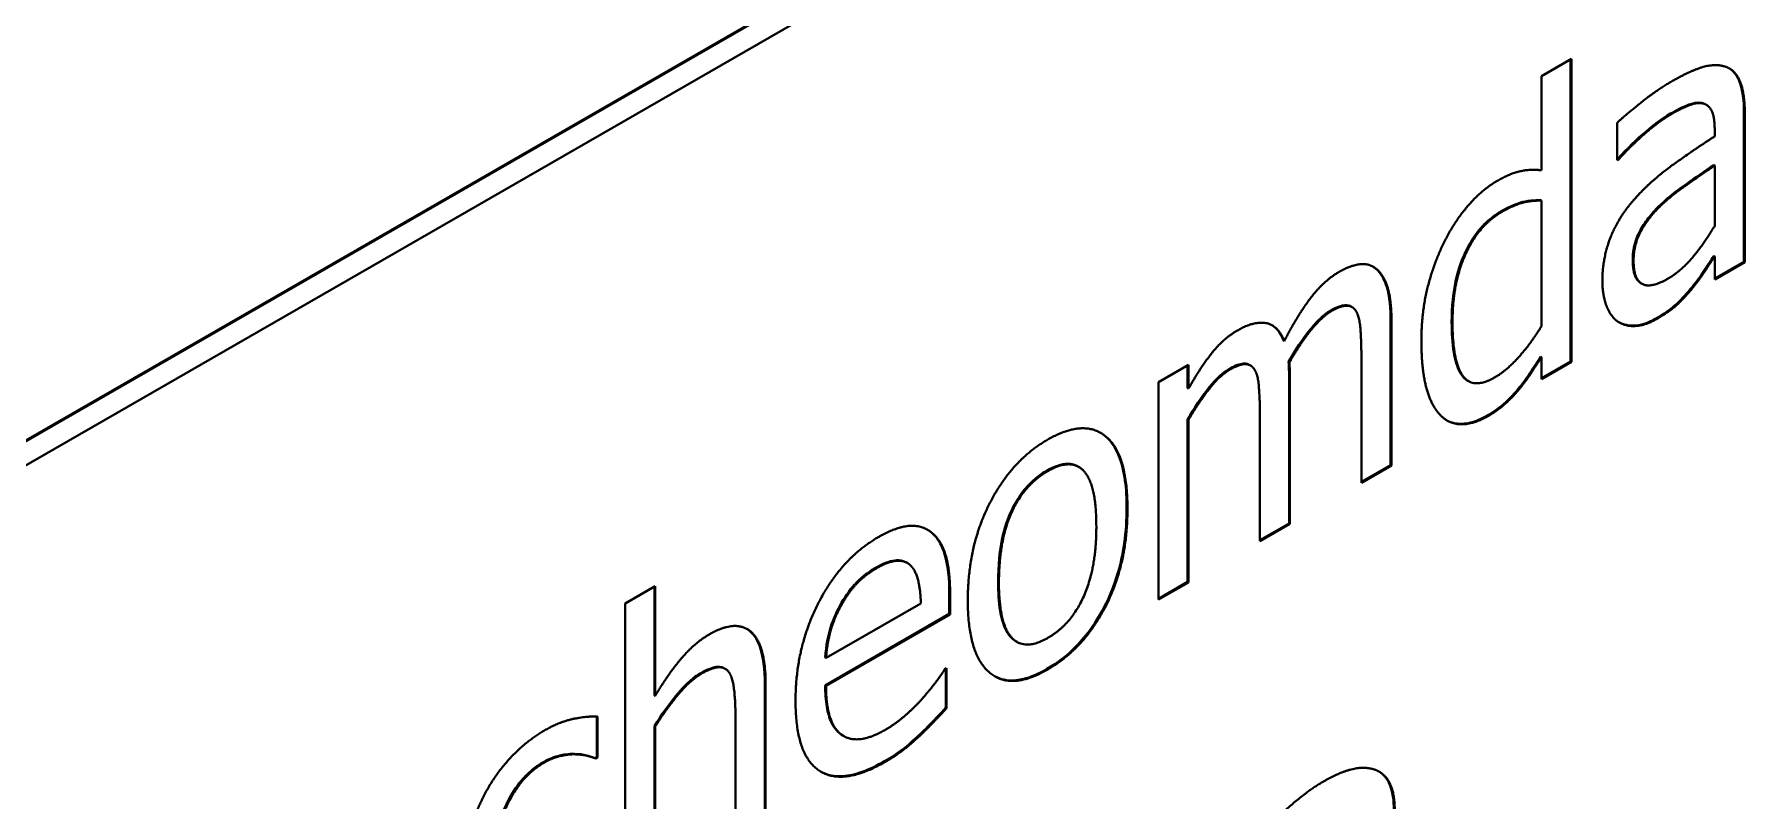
# Model space of a CAD drawing. Header units: millimetres. Extents: x 0 to 5945, y 0 to 4205.
# Drawn here: x 5620.78 to 5628.01, y 3415.78 to 3419.03 of the extents above; entities that cross this region are included whole.
import ezdxf

# ---------------------------------------------------------------- set-up
doc = ezdxf.new("R2010")
doc.units = ezdxf.units.MM
doc.header["$LTSCALE"] = 5
doc.layers.add('가시적인 것(ISO)', color=3, linetype='Continuous', lineweight=40)
doc.layers.add('가시적인 좁은 것(ISO)', color=3, linetype='Continuous', lineweight=35)

msp = doc.modelspace()

# ---------------------------------------------------------------- linework, layer by layer
at = {"layer": '가시적인 것(ISO)'}
for p, q in [((5611.495, 3411.9801), (5627.2246, 3421.0382)), ((5627.2282, 3421.0362), (5611.495, 3411.9761)), ((5627.3165, 3420.9849), (5611.4066, 3411.823)), ((5627.152, 3418.8472), (5627.2792, 3418.9204)), ((5627.2757, 3418.9184), (5627.2757, 3417.6415)), ((5627.2792, 3418.9204), (5627.2792, 3417.6394)), ((5627.152, 3418.4497), (5627.152, 3418.8472)), ((5627.8454, 3418.7286), (5627.8489, 3418.7265)), ((5627.4717, 3418.4927), (5627.4717, 3418.6507)), ((5628.008, 3418.6923), (5628.008, 3418.0632)), ((5628.0115, 3418.6902), (5628.0115, 3418.0612)), ((5627.8843, 3418.5931), (5627.8843, 3418.6229)), ((5627.4759, 3418.4992), (5627.4717, 3418.4967)), ((5627.4795, 3418.4971), (5627.4717, 3418.4927)), ((5627.4759, 3418.4992), (5627.4795, 3418.4971)), ((5627.8808, 3418.4719), (5627.8843, 3418.4699)), ((5627.8843, 3418.2145), (5627.8843, 3418.4699)), ((5627.1485, 3418.3235), (5627.152, 3418.3215)), ((5627.152, 3417.7898), (5627.152, 3418.3215)), ((5627.8808, 3418.0873), (5627.8843, 3418.0853)), ((5627.8843, 3417.9879), (5627.8843, 3418.0853)), ((5628.008, 3418.0632), (5627.8843, 3417.992)), ((5628.0115, 3418.0612), (5627.8843, 3417.9879)), ((5628.008, 3418.0632), (5628.0115, 3418.0612)), ((5627.5727, 3417.9719), (5627.5763, 3417.9699)), ((5627.7888, 3417.9559), (5627.7923, 3417.9538)), ((5626.3478, 3417.8735), (5626.3514, 3417.8714)), ((5626.515, 3417.8096), (5626.515, 3417.2034)), ((5626.5185, 3417.8076), (5626.5185, 3417.2014)), ((5626.062, 3417.7297), (5626.0655, 3417.7276)), ((5626.0835, 3417.6397), (5626.087, 3417.6376)), ((5626.3913, 3417.1281), (5626.3913, 3417.6608)), ((5627.1485, 3417.6616), (5627.152, 3417.6596)), ((5627.152, 3417.5662), (5627.152, 3417.6596)), ((5627.2757, 3417.6415), (5627.152, 3417.5703)), ((5627.2792, 3417.6394), (5627.152, 3417.5662)), ((5627.2757, 3417.6415), (5627.2792, 3417.6394)), ((5625.5335, 3417.5544), (5625.6607, 3417.6277)), ((5625.6572, 3417.6256), (5625.6572, 3417.5283)), ((5625.6607, 3417.6277), (5625.6607, 3417.5263)), ((5625.9189, 3417.6265), (5625.9225, 3417.6244)), ((5626.0861, 3417.5626), (5626.0861, 3416.9564)), ((5626.0896, 3417.5606), (5626.0896, 3416.9544)), ((5625.5335, 3416.6342), (5625.5335, 3417.5544)), ((5625.6572, 3417.5283), (5625.6607, 3417.5263)), ((5626.8403, 3417.5599), (5626.8438, 3417.5579)), ((5625.6572, 3417.3971), (5625.6607, 3417.3951)), ((5625.6572, 3417.3971), (5625.6572, 3416.7095)), ((5625.6607, 3417.3951), (5625.6607, 3416.7074)), ((5625.9624, 3416.8812), (5625.9624, 3417.4138)), ((5626.515, 3417.2034), (5626.3913, 3417.1322)), ((5626.5185, 3417.2014), (5626.3913, 3417.1281)), ((5626.515, 3417.2034), (5626.5185, 3417.2014)), ((5625.1934, 3417.1973), (5625.197, 3417.1953)), ((5626.0861, 3416.9564), (5625.9624, 3416.8852)), ((5626.0896, 3416.9544), (5625.9624, 3416.8812)), ((5626.0861, 3416.9564), (5626.0896, 3416.9544)), ((5624.469, 3416.7913), (5624.4726, 3416.7893)), ((5625.6572, 3416.7095), (5625.5335, 3416.6382)), ((5625.6607, 3416.7074), (5625.5335, 3416.6342)), ((5625.6572, 3416.7095), (5625.6607, 3416.7074)), ((5623.2798, 3416.6173), (5623.407, 3416.6906)), ((5623.4035, 3416.6885), (5623.4035, 3416.2295)), ((5623.407, 3416.6906), (5623.407, 3416.2275)), ((5624.6498, 3416.658), (5624.6498, 3416.5736)), ((5624.6533, 3416.656), (5624.6533, 3416.5715)), ((5623.2798, 3415.3363), (5623.2798, 3416.6173)), ((5624.6498, 3416.5736), (5624.1255, 3416.2716)), ((5624.129, 3416.3879), (5624.5296, 3416.6185)), ((5624.6533, 3416.5715), (5624.129, 3416.2696)), ((5624.6498, 3416.5736), (5624.6533, 3416.5715)), ((5624.9325, 3416.4574), (5624.936, 3416.4554)), ((5623.6992, 3416.344), (5623.7027, 3416.342)), ((5624.1255, 3416.3899), (5624.129, 3416.3879)), ((5624.631, 3416.34), (5624.6387, 3416.3445)), ((5624.6352, 3416.3424), (5624.6352, 3416.1776)), ((5624.6387, 3416.3445), (5624.6387, 3416.1755)), ((5623.8702, 3416.2777), (5623.8702, 3415.6804)), ((5623.8737, 3416.2756), (5623.8737, 3415.6784)), ((5624.1255, 3416.2716), (5624.129, 3416.2696)), ((5623.4035, 3416.2295), (5623.407, 3416.2275)), ((5623.1602, 3416.1402), (5623.1602, 3415.9682)), ((5623.1638, 3416.1401), (5623.1638, 3415.9662)), ((5623.7465, 3415.6051), (5623.7465, 3416.1298)), ((5624.6352, 3416.1776), (5624.6387, 3416.1755)), ((5623.4035, 3416.0993), (5623.4035, 3415.4116)), ((5623.4035, 3416.0993), (5623.407, 3416.0973)), ((5623.407, 3416.0973), (5623.407, 3415.4096)), ((5624.1999, 3416.0595), (5624.2034, 3416.0575)), ((5623.1602, 3415.9682), (5623.1525, 3415.9637)), ((5623.1525, 3415.9637), (5623.156, 3415.9617)), ((5623.1638, 3415.9662), (5623.156, 3415.9617)), ((5623.1602, 3415.9682), (5623.1638, 3415.9662))]:
    msp.add_line(p, q, dxfattribs=at)
for points, degree in [([(5627.7021, 3418.8251), (5627.7803, 3418.8701), (5627.8869, 3418.9017), (5627.9299, 3418.8877)], 2), ([(5627.9299, 3418.8877), (5627.9711, 3418.8737), (5628.0115, 3418.7767), (5628.0115, 3418.6902)], 2), ([(5627.4717, 3418.6507), (5627.507, 3418.6829), (5627.6385, 3418.7884), (5627.7021, 3418.8251)], 2), ([(5627.8327, 3418.7324), (5627.8087, 3418.7374), (5627.7382, 3418.7087), (5627.7012, 3418.6874)], 2), ([(5627.8454, 3418.7286), (5627.8405, 3418.7314), (5627.8351, 3418.7333), (5627.8292, 3418.7344)], 3), ([(5627.8843, 3418.6229), (5627.8843, 3418.6766), (5627.8577, 3418.7278), (5627.8327, 3418.7324)], 2), ([(5627.7012, 3418.6874), (5627.6574, 3418.6622), (5627.5388, 3418.5621), (5627.4795, 3418.4971)], 2), ([(5627.5474, 3418.3295), (5627.611, 3418.4019), (5627.7846, 3418.5287), (5627.8843, 3418.5931)], 2), ([(5626.9646, 3418.4044), (5627.0213, 3418.437), (5627.1056, 3418.4547), (5627.152, 3418.4497)], 2), ([(5627.8843, 3418.4699), (5627.8388, 3418.4387), (5627.7004, 3418.3421), (5627.6583, 3418.3019)], 2), ([(5626.742, 3418.148), (5626.7832, 3418.2314), (5626.9001, 3418.3672), (5626.9646, 3418.4044)], 2), ([(5627.152, 3418.3215), (5627.1047, 3418.3221), (5627.0291, 3418.2994), (5626.9852, 3418.2741)], 2), ([(5627.4098, 3417.981), (5627.4098, 3418.0764), (5627.476, 3418.2497), (5627.5474, 3418.3295)], 2), ([(5627.6583, 3418.3019), (5627.6075, 3418.2539), (5627.5414, 3418.1372), (5627.5414, 3418.0677)], 2), ([(5626.9852, 3418.2741), (5626.8873, 3418.2177), (5626.7764, 3417.975), (5626.7764, 3417.806)], 2), ([(5627.6849, 3417.9903), (5627.7442, 3418.0245), (5627.8422, 3418.1435), (5627.8843, 3418.2145)], 2), ([(5626.6449, 3417.7273), (5626.6449, 3417.8486), (5626.6964, 3418.0552), (5626.742, 3418.148)], 2), ([(5627.5414, 3418.0677), (5627.5414, 3417.9882), (5627.6144, 3417.9497), (5627.6849, 3417.9903)], 2), ([(5627.8843, 3418.0853), (5627.8688, 3418.0625), (5627.8164, 3417.9826), (5627.7923, 3417.9538)], 2), ([(5626.0655, 3417.7276), (5626.1231, 3417.8393), (5626.2323, 3417.9826), (5626.2968, 3418.0198)], 2), ([(5626.2968, 3418.0198), (5626.3457, 3418.048), (5626.4248, 3418.0568), (5626.4549, 3418.0323)], 2), ([(5626.4403, 3418.0422), (5626.4441, 3418.0399), (5626.4478, 3418.0373), (5626.4514, 3418.0344)], 3), ([(5626.4549, 3418.0323), (5626.485, 3418.0079), (5626.5185, 3417.902), (5626.5185, 3417.8076)], 2), ([(5627.4769, 3417.8089), (5627.4459, 3417.8289), (5627.4098, 3417.9194), (5627.4098, 3417.981)], 2), ([(5627.7923, 3417.9538), (5627.7588, 3417.9127), (5627.6961, 3417.8537), (5627.6393, 3417.821)], 2), ([(5626.2641, 3417.8539), (5626.2246, 3417.8311), (5626.1352, 3417.721), (5626.087, 3417.6376)], 2), ([(5626.3707, 3417.8507), (5626.3569, 3417.8755), (5626.3071, 3417.8786), (5626.2641, 3417.8539)], 2), ([(5626.3913, 3417.6608), (5626.3913, 3417.7244), (5626.3836, 3417.8283), (5626.3707, 3417.8507)], 2), ([(5625.8678, 3417.7728), (5625.9349, 3417.8114), (5626.038, 3417.7963), (5626.0655, 3417.7276)], 2), ([(5626.7764, 3417.806), (5626.7764, 3417.6431), (5626.8615, 3417.5201), (5626.956, 3417.5746)], 2), ([(5626.956, 3417.5746), (5627.0059, 3417.6033), (5627.1073, 3417.7173), (5627.152, 3417.7898)], 2), ([(5627.6393, 3417.821), (5627.5921, 3417.7938), (5627.5087, 3417.7885), (5627.4769, 3417.8089)], 2), ([(5625.6607, 3417.5263), (5625.7106, 3417.6156), (5625.8085, 3417.7386), (5625.8678, 3417.7728)], 2), ([(5626.7231, 3417.4166), (5626.6853, 3417.4554), (5626.6449, 3417.611), (5626.6449, 3417.7273)], 2), ([(5626.087, 3417.6376), (5626.0879, 3417.6242), (5626.0896, 3417.5864), (5626.0896, 3417.5606)], 2), ([(5627.152, 3417.6596), (5627.1219, 3417.6125), (5627.0789, 3417.548), (5627.0497, 3417.5142)], 2), ([(5625.8352, 3417.6069), (5625.7939, 3417.5831), (5625.7037, 3417.4686), (5625.6607, 3417.3951)], 2), ([(5625.9418, 3417.6037), (5625.928, 3417.6285), (5625.8782, 3417.6316), (5625.8352, 3417.6069)], 2), ([(5625.9624, 3417.4138), (5625.9624, 3417.4774), (5625.9547, 3417.5813), (5625.9418, 3417.6037)], 2), ([(5627.0497, 3417.5142), (5627.0231, 3417.483), (5626.9646, 3417.4324), (5626.9259, 3417.4102)], 2), ([(5626.9259, 3417.4102), (5626.864, 3417.3745), (5626.7592, 3417.3768), (5626.7231, 3417.4166)], 2), ([(5625.0659, 3417.311), (5625.2189, 3417.3991), (5625.4028, 3417.2506), (5625.4028, 3417.019)], 2), ([(5624.7281, 3416.6305), (5624.7281, 3416.861), (5624.9138, 3417.2234), (5625.0659, 3417.311)], 2), ([(5625.2713, 3416.9433), (5625.2713, 3417.1222), (5625.1648, 3417.2347), (5625.0659, 3417.1778)], 2), ([(5625.0659, 3417.1778), (5624.9671, 3417.1209), (5624.8596, 3416.8851), (5624.8596, 3416.7062)], 2), ([(5625.4028, 3417.019), (5625.4028, 3416.7865), (5625.2189, 3416.4272), (5625.0659, 3416.3391)], 2), ([(5624.3499, 3416.8987), (5624.4204, 3416.9392), (5624.5287, 3416.9519), (5624.5691, 3416.9225)], 2), ([(5624.5557, 3416.9311), (5624.5591, 3416.9291), (5624.5623, 3416.9269), (5624.5656, 3416.9246)], 3), ([(5624.5691, 3416.9225), (5624.6104, 3416.8936), (5624.6533, 3416.7663), (5624.6533, 3416.656)], 2), ([(5625.0659, 3416.4722), (5625.1639, 3416.5287), (5625.2713, 3416.7664), (5625.2713, 3416.9433)], 2), ([(5624.0001, 3416.2063), (5624.0001, 3416.4309), (5624.1935, 3416.8086), (5624.3499, 3416.8987)], 2), ([(5624.3422, 3416.767), (5624.2915, 3416.7378), (5624.2201, 3416.6599), (5624.1918, 3416.6078)], 2), ([(5624.4866, 3416.7786), (5624.4642, 3416.8005), (5624.3938, 3416.7967), (5624.3422, 3416.767)], 2), ([(5624.5296, 3416.6185), (5624.5278, 3416.6801), (5624.5064, 3416.7592), (5624.4866, 3416.7786)], 2), ([(5624.8596, 3416.7062), (5624.8596, 3416.5323), (5624.9671, 3416.4153), (5625.0659, 3416.4722)], 2), ([(5625.0659, 3416.3391), (5624.9086, 3416.2485), (5624.7281, 3416.4059), (5624.7281, 3416.6305)], 2), ([(5624.1918, 3416.6078), (5624.1625, 3416.5542), (5624.1333, 3416.449), (5624.129, 3416.3879)], 2), ([(5623.407, 3416.2275), (5623.4637, 3416.3228), (5623.5746, 3416.4522), (5623.6365, 3416.4878)], 2), ([(5623.6365, 3416.4878), (5623.7482, 3416.5522), (5623.8737, 3416.4456), (5623.8737, 3416.2756)], 2), ([(5623.7225, 3416.3217), (5623.707, 3416.3476), (5623.6511, 3416.3492), (5623.603, 3416.3215)], 2), ([(5624.5339, 3416.2135), (5624.5682, 3416.2532), (5624.6155, 3416.3152), (5624.631, 3416.34)], 2), ([(5623.603, 3416.3215), (5623.5557, 3416.2942), (5623.4551, 3416.1747), (5623.407, 3416.0973)], 2), ([(5623.7465, 3416.1298), (5623.7465, 3416.1934), (5623.7362, 3416.2968), (5623.7225, 3416.3217)], 2), ([(5624.129, 3416.2696), (5624.129, 3416.1096), (5624.2614, 3416.0159), (5624.3791, 3416.0837)], 2), ([(5624.38, 3415.949), (5624.1995, 3415.8451), (5624.0001, 3415.9777), (5624.0001, 3416.2063)], 2), ([(5624.3791, 3416.0837), (5624.4204, 3416.1075), (5624.5012, 3416.1768), (5624.5339, 3416.2135)], 2), ([(5622.9403, 3416.0819), (5623.003, 3416.1181), (5623.1182, 3416.1417), (5623.1638, 3416.1401)], 2), ([(5624.6387, 3416.1755), (5624.6164, 3416.1517), (5624.5502, 3416.0818), (5624.5235, 3416.0575)], 2), ([(5622.6859, 3415.8102), (5622.7306, 3415.8966), (5622.8638, 3416.0379), (5622.9403, 3416.0819)], 2), ([(5624.5235, 3416.0575), (5624.4866, 3416.0233), (5624.4264, 3415.9758), (5624.38, 3415.949)], 2), ([(5623.0692, 3415.9803), (5623.0434, 3415.9813), (5622.9712, 3415.9646), (5622.9386, 3415.9458)], 2), ([(5623.156, 3415.9617), (5623.1431, 3415.9682), (5623.1002, 3415.9792), (5623.0692, 3415.9803)], 2), ([(5622.9386, 3415.9458), (5622.8397, 3415.8889), (5622.7194, 3415.6377), (5622.7194, 3415.4718)], 2), ([(5626.2306, 3415.8651), (5626.2993, 3415.9047), (5626.4008, 3415.9293), (5626.442, 3415.9173)], 2), ([(5626.442, 3415.9173), (5626.4867, 3415.9043), (5626.5323, 3415.8182), (5626.5323, 3415.7427)], 2), ([(5625.9676, 3415.6381), (5626.0114, 3415.6922), (5626.1627, 3415.826), (5626.2306, 3415.8651)], 2), ([(5622.5879, 3415.396), (5622.5879, 3415.5173), (5622.6412, 3415.7248), (5622.6859, 3415.8102)], 2)]:
    msp.add_open_spline(points, degree=degree, dxfattribs=at)
for points, knots in [([(5627.9444, 3418.8813), (5627.9509, 3418.8774), (5627.9568, 3418.8726), (5627.9747, 3418.8544), (5627.9826, 3418.8397), (5628.0031, 3418.7904), (5628.008, 3418.7412), (5628.008, 3418.6923)], [-0.05338362, -0.05338362, -0.05338362, -0.05338362, -0.04803362, -0.04803362, -0.03589496, -0.03589496, 0, 0, 0, 0]), ([(5627.8292, 3418.7344), (5627.8209, 3418.7361), (5627.8118, 3418.7361), (5627.7879, 3418.7323), (5627.775, 3418.7272), (5627.746, 3418.7154), (5627.7219, 3418.7034), (5627.6977, 3418.6895)], [-0.02775981, -0.02775981, -0.02775981, -0.02775981, -0.02488929, -0.02488929, -0.0205187, -0.0205187, 0, 0, 0, 0]), ([(5627.6977, 3418.6895), (5627.6612, 3418.6685), (5627.623, 3418.6382), (5627.5537, 3418.5797), (5627.5142, 3418.541), (5627.4759, 3418.4992)], [-0.06038306, -0.06038306, -0.06038306, -0.06038306, -0.03556104, -0.03556104, 0, 0, 0, 0]), ([(5627.8808, 3418.4719), (5627.8445, 3418.4471), (5627.802, 3418.4176), (5627.7356, 3418.3712), (5627.6961, 3418.3434), (5627.6547, 3418.304)], [-0.0805875, -0.0805875, -0.0805875, -0.0805875, -0.03690229, -0.03690229, 0, 0, 0, 0]), ([(5627.1485, 3418.3235), (5627.122, 3418.3238), (5627.0923, 3418.3214), (5627.0481, 3418.3082), (5627.0211, 3418.2989), (5626.9817, 3418.2762)], [-0.09667555, -0.09667555, -0.09667555, -0.09667555, -0.03343207, -0.03343207, 0, 0, 0, 0]), ([(5627.6547, 3418.304), (5627.6386, 3418.2887), (5627.623, 3418.2719), (5627.5948, 3418.236), (5627.5822, 3418.2175), (5627.5662, 3418.1894), (5627.5556, 3418.1699), (5627.5405, 3418.1171), (5627.5378, 3418.0925), (5627.5378, 3418.0697)], [-0.1214824, -0.1214824, -0.1214824, -0.1214824, -0.0769269, -0.0769269, -0.0348457, -0.0348457, -0.0167048, -0.0167048, 0, 0, 0, 0]), ([(5626.9817, 3418.2762), (5626.9664, 3418.2674), (5626.9512, 3418.257), (5626.9223, 3418.2331), (5626.9088, 3418.22), (5626.8748, 3418.1812), (5626.8567, 3418.1541), (5626.8263, 3418.0964), (5626.8089, 3418.0573), (5626.7782, 3417.9367), (5626.7728, 3417.8687), (5626.7728, 3417.8081)], [-0.1624545, -0.1624545, -0.1624545, -0.1624545, -0.1386819, -0.1386819, -0.1163914, -0.1163914, -0.0797493, -0.0797493, -0.0444714, -0.0444714, 0, 0, 0, 0]), ([(5627.5378, 3418.0697), (5627.5378, 3418.0548), (5627.5388, 3418.0403), (5627.5433, 3418.0155), (5627.5465, 3418.0047), (5627.5577, 3417.9829), (5627.5657, 3417.9759), (5627.5727, 3417.9719)], [-0.0533183, -0.0533183, -0.0533183, -0.0533183, -0.04680724, -0.04680724, -0.04108167, -0.04108167, -0.03316998, -0.03316998, -0.03316998, -0.03316998]), ([(5627.8808, 3418.0873), (5627.8667, 3418.0666), (5627.8529, 3418.0456), (5627.8235, 3418.0009), (5627.8065, 3417.977), (5627.7888, 3417.9559)], [-0.0322068, -0.0322068, -0.0322068, -0.0322068, -0.0170631, -0.0170631, 0, 0, 0, 0]), ([(5626.4514, 3418.0344), (5626.4765, 3418.014), (5626.4904, 3417.9817), (5626.5107, 3417.9175), (5626.515, 3417.8647), (5626.515, 3417.8096)], [-0.06566306, -0.06566306, -0.06566306, -0.06566306, -0.0403897, -0.0403897, 0, 0, 0, 0]), ([(5627.7888, 3417.9559), (5627.7682, 3417.9305), (5627.7465, 3417.9064), (5627.7015, 3417.8641), (5627.6708, 3417.8432), (5627.6358, 3417.823)], [-0.05957308, -0.05957308, -0.05957308, -0.05957308, -0.02969813, -0.02969813, 0, 0, 0, 0]), ([(5626.2606, 3417.8559), (5626.2467, 3417.8479), (5626.233, 3417.8373), (5626.2011, 3417.8079), (5626.1856, 3417.7895), (5626.1425, 3417.7364), (5626.1109, 3417.6872), (5626.0835, 3417.6397)], [-0.04837341, -0.04837341, -0.04837341, -0.04837341, -0.0419405, -0.0419405, -0.03291733, -0.03291733, 0, 0, 0, 0]), ([(5626.3478, 3417.8735), (5626.3473, 3417.8738), (5626.3467, 3417.8741), (5626.3349, 3417.8802), (5626.3236, 3417.8795), (5626.3002, 3417.8762), (5626.2805, 3417.8674), (5626.2606, 3417.8559)], [-0.02403173, -0.02403173, -0.02403173, -0.02403173, -0.02366513, -0.02366513, -0.01690219, -0.01690219, 0, 0, 0, 0]), ([(5626.0131, 3417.795), (5626.0147, 3417.794), (5626.0162, 3417.793), (5626.0374, 3417.7781), (5626.0516, 3417.7556), (5626.062, 3417.7297)], [-0.02675544, -0.02675544, -0.02675544, -0.02675544, -0.02500298, -0.02500298, 0, 0, 0, 0]), ([(5626.7728, 3417.8081), (5626.7728, 3417.7642), (5626.7752, 3417.7196), (5626.787, 3417.6488), (5626.7953, 3417.6185), (5626.818, 3417.5776), (5626.8285, 3417.5667), (5626.8403, 3417.5599)], [-0.09312793, -0.09312793, -0.09312793, -0.09312793, -0.068538, -0.068538, -0.04903162, -0.04903162, -0.03499451, -0.03499451, -0.03499451, -0.03499451]), ([(5627.6358, 3417.823), (5627.6204, 3417.8141), (5627.605, 3417.807), (5627.5705, 3417.7954), (5627.5558, 3417.7937), (5627.5217, 3417.7916), (5627.4994, 3417.7963), (5627.4799, 3417.8071)], [-0.04072356, -0.04072356, -0.04072356, -0.04072356, -0.0342612, -0.0342612, -0.02596549, -0.02596549, -0.0026427, -0.0026427, -0.0026427, -0.0026427]), ([(5625.9189, 3417.6265), (5625.9184, 3417.6268), (5625.9178, 3417.6271), (5625.906, 3417.6332), (5625.8947, 3417.6325), (5625.8713, 3417.6292), (5625.8516, 3417.6204), (5625.8317, 3417.6089)], [-0.02403173, -0.02403173, -0.02403173, -0.02403173, -0.02366513, -0.02366513, -0.01690219, -0.01690219, 0, 0, 0, 0]), ([(5626.0835, 3417.6397), (5626.0844, 3417.6261), (5626.085, 3417.6118), (5626.0859, 3417.5931), (5626.0861, 3417.5773), (5626.0861, 3417.5626)], [-0.01412506, -0.01412506, -0.01412506, -0.01412506, -0.01077183, -0.01077183, 0, 0, 0, 0]), ([(5627.1485, 3417.6616), (5627.1315, 3417.635), (5627.1144, 3417.6085), (5627.0814, 3417.559), (5627.0639, 3417.5368), (5627.0462, 3417.5163)], [-0.03584254, -0.03584254, -0.03584254, -0.03584254, -0.01686341, -0.01686341, 0, 0, 0, 0]), ([(5625.8317, 3417.6089), (5625.8173, 3417.6006), (5625.8031, 3417.5897), (5625.769, 3417.5576), (5625.7527, 3417.5373), (5625.7132, 3417.4872), (5625.6839, 3417.4428), (5625.6572, 3417.3971)], [-0.04393803, -0.04393803, -0.04393803, -0.04393803, -0.03903194, -0.03903194, -0.03172074, -0.03172074, 0, 0, 0, 0]), ([(5627.0462, 3417.5163), (5627.0211, 3417.4869), (5627.0004, 3417.4685), (5626.9685, 3417.4409), (5626.9449, 3417.4251), (5626.9224, 3417.4122)], [-0.02791302, -0.02791302, -0.02791302, -0.02791302, -0.01906525, -0.01906525, 0, 0, 0, 0]), ([(5626.9224, 3417.4122), (5626.8985, 3417.3985), (5626.875, 3417.3884), (5626.8298, 3417.3773), (5626.8083, 3417.3762), (5626.7756, 3417.3818), (5626.7635, 3417.3861), (5626.7524, 3417.3922)], [-0.06796176, -0.06796176, -0.06796176, -0.06796176, -0.0477141, -0.0477141, -0.02799481, -0.02799481, -0.01466847, -0.01466847, -0.01466847, -0.01466847]), ([(5625.2886, 3417.34), (5625.2905, 3417.3388), (5625.2925, 3417.3376), (5625.3302, 3417.3129), (5625.3522, 3417.2775), (5625.391, 3417.1802), (5625.3993, 3417.1015), (5625.3993, 3417.0211)], [-0.09548026, -0.09548026, -0.09548026, -0.09548026, -0.09363038, -0.09363038, -0.05902886, -0.05902886, 0, 0, 0, 0]), ([(5625.1934, 3417.1973), (5625.1933, 3417.1974), (5625.1932, 3417.1975), (5625.1774, 3417.2065), (5625.1594, 3417.21), (5625.1146, 3417.2053), (5625.0886, 3417.195), (5625.0624, 3417.1798)], [-0.04114436, -0.04114436, -0.04114436, -0.04114436, -0.04101288, -0.04101288, -0.02228505, -0.02228505, 0, 0, 0, 0]), ([(5625.0624, 3417.1798), (5625.0464, 3417.1706), (5625.0304, 3417.1597), (5625.0002, 3417.1347), (5624.9863, 3417.121), (5624.9526, 3417.0819), (5624.9352, 3417.0554), (5624.9016, 3416.9905), (5624.8879, 3416.9525), (5624.8617, 3416.8455), (5624.8561, 3416.7753), (5624.8561, 3416.7083)], [-0.1354496, -0.1354496, -0.1354496, -0.1354496, -0.1187598, -0.1187598, -0.1032644, -0.1032644, -0.0794084, -0.0794084, -0.0492342, -0.0492342, 0, 0, 0, 0]), ([(5625.3993, 3417.0211), (5625.3993, 3416.9734), (5625.3964, 3416.9233), (5625.3827, 3416.8274), (5625.3729, 3416.7813), (5625.3359, 3416.662), (5625.3082, 3416.6078), (5625.2585, 3416.5228), (5625.2273, 3416.4805), (5625.1507, 3416.4), (5625.1069, 3416.3667), (5625.0624, 3416.3411)], [-0.1332198, -0.1332198, -0.1332198, -0.1332198, -0.1137885, -0.1137885, -0.0968263, -0.0968263, -0.0702692, -0.0702692, -0.0377546, -0.0377546, 0, 0, 0, 0]), ([(5624.5656, 3416.9246), (5624.5796, 3416.9147), (5624.5916, 3416.9021), (5624.6152, 3416.8673), (5624.6236, 3416.8461), (5624.6448, 3416.7831), (5624.6498, 3416.7193), (5624.6498, 3416.658)], [-0.06785624, -0.06785624, -0.06785624, -0.06785624, -0.05791182, -0.05791182, -0.04497634, -0.04497634, 0, 0, 0, 0]), ([(5624.3386, 3416.769), (5624.3225, 3416.7597), (5624.3061, 3416.7489), (5624.2708, 3416.7207), (5624.2577, 3416.7069), (5624.2263, 3416.672), (5624.2058, 3416.6422), (5624.1882, 3416.6099)], [-0.03522729, -0.03522729, -0.03522729, -0.03522729, -0.02935181, -0.02935181, -0.02212217, -0.02212217, 0, 0, 0, 0]), ([(5624.469, 3416.7913), (5624.4648, 3416.7938), (5624.4603, 3416.7957), (5624.4428, 3416.8013), (5624.4302, 3416.8012), (5624.3952, 3416.7976), (5624.3662, 3416.7849), (5624.3386, 3416.769)], [-0.03520936, -0.03520936, -0.03520936, -0.03520936, -0.03201187, -0.03201187, -0.02341156, -0.02341156, 0, 0, 0, 0]), ([(5624.8561, 3416.7083), (5624.8561, 3416.6665), (5624.8584, 3416.6246), (5624.87, 3416.5564), (5624.8781, 3416.5271), (5624.905, 3416.4766), (5624.9208, 3416.4641), (5624.9325, 3416.4574)], [-0.08182102, -0.08182102, -0.08182102, -0.08182102, -0.06687704, -0.06687704, -0.05461026, -0.05461026, -0.04084283, -0.04084283, -0.04084283, -0.04084283]), ([(5624.1882, 3416.6099), (5624.1693, 3416.5751), (5624.1544, 3416.5397), (5624.1377, 3416.4796), (5624.1292, 3416.4424), (5624.1255, 3416.3899)], [-0.09278401, -0.09278401, -0.09278401, -0.09278401, -0.03712524, -0.03712524, 0, 0, 0, 0]), ([(5623.7938, 3416.5108), (5623.7957, 3416.5096), (5623.7976, 3416.5084), (5623.8212, 3416.4919), (5623.8367, 3416.4686), (5623.8646, 3416.3945), (5623.8702, 3416.3361), (5623.8702, 3416.2777)], [-0.07255576, -0.07255576, -0.07255576, -0.07255576, -0.07021004, -0.07021004, -0.04289124, -0.04289124, 0, 0, 0, 0]), ([(5623.6992, 3416.344), (5623.6983, 3416.3445), (5623.6973, 3416.345), (5623.6856, 3416.3507), (5623.6748, 3416.3511), (5623.6456, 3416.3472), (5623.6226, 3416.3368), (5623.5995, 3416.3235)], [-0.03065683, -0.03065683, -0.03065683, -0.03065683, -0.0297502, -0.0297502, -0.01964082, -0.01964082, 0, 0, 0, 0]), ([(5625.0624, 3416.3411), (5625.038, 3416.3271), (5625.0136, 3416.3154), (5624.9674, 3416.2992), (5624.9457, 3416.2944), (5624.8934, 3416.291), (5624.8654, 3416.2971), (5624.8409, 3416.3108)], [-0.2314011, -0.2314011, -0.2314011, -0.2314011, -0.1968434, -0.1968434, -0.1646481, -0.1646481, -0.1156885, -0.1156885, -0.1156885, -0.1156885]), ([(5623.5995, 3416.3235), (5623.5832, 3416.3141), (5623.5671, 3416.3021), (5623.5285, 3416.2677), (5623.5103, 3416.2465), (5623.4663, 3416.1942), (5623.4335, 3416.1476), (5623.4035, 3416.0993)], [-0.04783413, -0.04783413, -0.04783413, -0.04783413, -0.04228344, -0.04228344, -0.03417336, -0.03417336, 0, 0, 0, 0]), ([(5624.1255, 3416.2716), (5624.1255, 3416.2402), (5624.1274, 3416.2094), (5624.1364, 3416.1566), (5624.1428, 3416.1336), (5624.1638, 3416.0897), (5624.1794, 3416.0713), (5624.1999, 3416.0595)], [-0.12236679, -0.12236679, -0.12236679, -0.12236679, -0.09940699, -0.09940699, -0.07930902, -0.07930902, -0.05480519, -0.05480519, -0.05480519, -0.05480519]), ([(5624.6352, 3416.1776), (5624.6122, 3416.1531), (5624.5867, 3416.1261), (5624.5606, 3416.0986), (5624.54, 3416.0778), (5624.52, 3416.0596)], [-0.02400064, -0.02400064, -0.02400064, -0.02400064, -0.01762699, -0.01762699, 0, 0, 0, 0]), ([(5624.52, 3416.0596), (5624.498, 3416.0392), (5624.4756, 3416.0195), (5624.429, 3415.9827), (5624.4007, 3415.965), (5624.3765, 3415.9511)], [-0.03994906, -0.03994906, -0.03994906, -0.03994906, -0.02053288, -0.02053288, 0, 0, 0, 0]), ([(5623.0657, 3415.9823), (5623.0422, 3415.9833), (5623.0171, 3415.9781), (5622.9815, 3415.9698), (5622.9583, 3415.9612), (5622.935, 3415.9478)], [-0.03157786, -0.03157786, -0.03157786, -0.03157786, -0.01976727, -0.01976727, 0, 0, 0, 0]), ([(5623.1525, 3415.9637), (5623.1399, 3415.9701), (5623.1239, 3415.9743), (5623.1019, 3415.9799), (5623.0833, 3415.9817), (5623.0657, 3415.9823)], [-0.02298038, -0.02298038, -0.02298038, -0.02298038, -0.01694551, -0.01694551, 0, 0, 0, 0]), ([(5622.935, 3415.9478), (5622.92, 3415.9392), (5622.9049, 3415.9289), (5622.8762, 3415.9054), (5622.8627, 3415.8926), (5622.8265, 3415.8523), (5622.8065, 3415.823), (5622.7729, 3415.7612), (5622.7539, 3415.72), (5622.7216, 3415.5987), (5622.7159, 3415.5331), (5622.7159, 3415.4738)], [-0.1629909, -0.1629909, -0.1629909, -0.1629909, -0.1402475, -0.1402475, -0.1186812, -0.1186812, -0.0800766, -0.0800766, -0.0435292, -0.0435292, 0, 0, 0, 0]), ([(5624.3765, 3415.9511), (5624.3448, 3415.9329), (5624.3131, 3415.9174), (5624.2538, 3415.8963), (5624.2263, 3415.8898), (5624.1649, 3415.8858), (5624.1336, 3415.8921), (5624.1063, 3415.9073)], [-0.25738, -0.25738, -0.25738, -0.25738, -0.2101741, -0.2101741, -0.167381, -0.167381, -0.1099943, -0.1099943, -0.1099943, -0.1099943]), ([(5626.465, 3415.9078), (5626.4706, 3415.9044), (5626.4759, 3415.9005), (5626.493, 3415.8851), (5626.5028, 3415.8712), (5626.5237, 3415.8243), (5626.5287, 3415.7858), (5626.5287, 3415.7447)], [-0.05358236, -0.05358236, -0.05358236, -0.05358236, -0.04672289, -0.04672289, -0.03019584, -0.03019584, 0, 0, 0, 0])]:
    msp.add_open_spline(points, degree=3, knots=knots, dxfattribs=at)
at = {"layer": '가시적인 좁은 것(ISO)'}
for p, q in [((5627.8292, 3418.7344), (5627.8327, 3418.7324)), ((5627.6977, 3418.6895), (5627.7012, 3418.6874)), ((5628.008, 3418.6923), (5628.0115, 3418.6902)), ((5627.6547, 3418.304), (5627.6583, 3418.3019)), ((5626.9817, 3418.2762), (5626.9852, 3418.2741)), ((5627.5378, 3418.0697), (5627.5414, 3418.0677)), ((5626.4514, 3418.0344), (5626.4549, 3418.0323)), ((5626.2606, 3417.8559), (5626.2641, 3417.8539)), ((5626.515, 3417.8096), (5626.5185, 3417.8076)), ((5626.7728, 3417.8081), (5626.7764, 3417.806)), ((5627.6358, 3417.823), (5627.6393, 3417.821)), ((5625.8317, 3417.6089), (5625.8352, 3417.6069)), ((5626.0861, 3417.5626), (5626.0896, 3417.5606)), ((5627.0462, 3417.5163), (5627.0497, 3417.5142)), ((5626.9224, 3417.4122), (5626.9259, 3417.4102)), ((5625.0624, 3417.1798), (5625.0659, 3417.1778)), ((5625.3993, 3417.0211), (5625.4028, 3417.019)), ((5624.5656, 3416.9246), (5624.5691, 3416.9225)), ((5624.3386, 3416.769), (5624.3422, 3416.767)), ((5624.8561, 3416.7083), (5624.8596, 3416.7062)), ((5624.6498, 3416.658), (5624.6533, 3416.656)), ((5624.1882, 3416.6099), (5624.1918, 3416.6078)), ((5625.0624, 3416.3411), (5625.0659, 3416.3391)), ((5623.5995, 3416.3235), (5623.603, 3416.3215)), ((5623.8702, 3416.2777), (5623.8737, 3416.2756)), ((5624.52, 3416.0596), (5624.5235, 3416.0575)), ((5623.0657, 3415.9823), (5623.0692, 3415.9803)), ((5622.935, 3415.9478), (5622.9386, 3415.9458)), ((5624.3765, 3415.9511), (5624.38, 3415.949))]:
    msp.add_line(p, q, dxfattribs=at)

doc.saveas('drawing.dxf')
